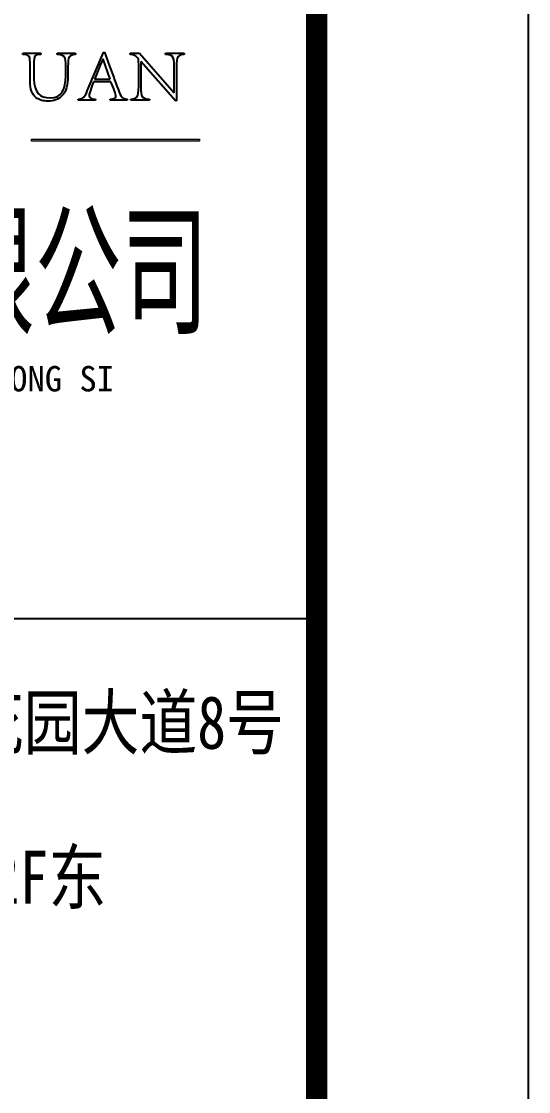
# Model space of a CAD drawing. Extents: x -266287 to 275962, y -324567 to 363765.
# Drawn here: x -76549 to -71765, y -864 to 9239 of the extents above; entities that cross this region are included whole.
import ezdxf

# ---------------------------------------------------------------- set-up
doc = ezdxf.new("R2010")
doc.units = 0
doc.header["$LTSCALE"] = 1000
doc.layers.get('0').update_dxf_attribs({"linetype": 'CONTINUOUS'})
for name, color, linetype in [('0-TK', 4, 'CONTINUOUS'), ('PUB_TITLE', 4, 'CONTINUOUS'), ('图层 1', 7, 'CONTINUOUS')]:
    doc.layers.add(name, color=color, linetype=linetype)
doc.styles.add('-黑体', font='simhei.ttf', dxfattribs={"width": 0.8})

msp = doc.modelspace()

# ---------------------------------------------------------------- hatches: boundary and pattern name
msp.add_hatch(color=256).paths.add_polyline_path([(-76452.93306, 8128.97368), (-74867.81017, 8128.97368), (-74867.81017, 8107.54519), (-76452.93306, 8107.54519)])

# ---------------------------------------------------------------- linework, layer by layer
at = {"lineweight": 0}
for p, q in [((-76452.93306, 8128.97368), (-74867.81017, 8128.97368)), ((-76452.93306, 8107.54519), (-76452.93306, 8128.97368)), ((-74867.81017, 8107.54519), (-76452.93306, 8107.54519))]:
    msp.add_line(p, q, dxfattribs=at)
for points in [[(-76536.68333, 8927.99468), (-76536.68333, 8927.99468), (-76536.68333, 8937.91655), (-76536.68333, 8937.91655)], [(-76536.68333, 8937.91655), (-76536.68333, 8937.91655), (-76366.0822, 8937.91655), (-76366.0822, 8937.91655)], [(-76468.02258, 8854.37299), (-76468.02258, 8915.28227), (-76473.67253, 8922.34472), (-76536.68333, 8927.99468)], [(-76366.0822, 8927.99468), (-76426.23357, 8926.58219), (-76431.19451, 8911.01036), (-76431.19451, 8854.37299)], [(-76366.0822, 8937.91655), (-76366.0822, 8937.91655), (-76366.0822, 8927.99468), (-76366.0822, 8927.99468)], [(-76212.46539, 8927.99468), (-76212.46539, 8927.99468), (-76212.46539, 8937.91655), (-76212.46539, 8937.91655)], [(-76212.46539, 8937.91655), (-76212.46539, 8937.91655), (-76038.35027, 8937.91655), (-76038.35027, 8937.91655)], [(-76136.01872, 8888.34163), (-76140.97966, 8911.01036), (-76162.92492, 8923.06819), (-76212.46539, 8927.99468)], [(-76038.35027, 8927.99468), (-76077.27985, 8923.75721), (-76100.63759, 8911.01036), (-76104.18604, 8889.0651)], [(-76038.35027, 8937.91655), (-76038.35027, 8937.91655), (-76038.35027, 8927.99468), (-76038.35027, 8927.99468)], [(-75927.31484, 8584.69091), (-75927.31484, 8584.69091), (-75773.69803, 8944.979), (-75773.69803, 8944.979)], [(-75773.69803, 8944.979), (-75773.69803, 8944.979), (-75765.18865, 8948.52745), (-75765.18865, 8948.52745)], [(-75765.18865, 8948.52745), (-75765.18865, 8948.52745), (-75717.78413, 8817.57937), (-75717.78413, 8817.57937)], [(-75523.17069, 8927.99468), (-75523.17069, 8927.99468), (-75523.17069, 8937.91655), (-75523.17069, 8937.91655)], [(-75523.17069, 8937.91655), (-75523.17069, 8937.91655), (-75436.11313, 8937.91655), (-75436.11313, 8937.91655)], [(-75458.78185, 8901.81195), (-75470.80524, 8915.97129), (-75485.6536, 8923.75721), (-75523.17069, 8927.99468)], [(-75442.48655, 8826.77777), (-75442.48655, 8889.78857), (-75446.035, 8886.24012), (-75458.78185, 8901.81195)], [(-75436.11313, 8937.91655), (-75436.11313, 8937.91655), (-75109.10466, 8564.15814), (-75109.10466, 8564.15814)], [(-75190.47782, 8927.99468), (-75190.47782, 8927.99468), (-75190.47782, 8937.91655), (-75190.47782, 8937.91655)], [(-75190.47782, 8937.91655), (-75190.47782, 8937.91655), (-75014.9502, 8937.91655), (-75014.9502, 8937.91655)], [(-75106.9687, 8765.90293), (-75106.9687, 8903.91346), (-75107.65772, 8922.34472), (-75190.47782, 8927.99468)], [(-75014.9502, 8927.99468), (-75055.98129, 8924.44623), (-75073.68908, 8911.01036), (-75080.06251, 8890.47759)], [(-75014.9502, 8937.91655), (-75014.9502, 8937.91655), (-75014.9502, 8927.99468), (-75014.9502, 8927.99468)], [(-76468.02258, 8675.29692), (-76468.02258, 8675.29692), (-76468.02258, 8854.37299), (-76468.02258, 8854.37299)], [(-76431.19451, 8854.37299), (-76431.19451, 8854.37299), (-76431.19451, 8697.24218), (-76431.19451, 8697.24218)], [(-76130.36877, 8760.942), (-76130.36877, 8838.11214), (-76131.05779, 8867.11984), (-76136.01872, 8888.34163)], [(-76104.18604, 8889.0651), (-76107.70004, 8867.11984), (-76111.24849, 8838.80116), (-76111.24849, 8760.942)], [(-75780.76048, 8882.69167), (-75809.07916, 8819.71533), (-75836.70883, 8752.46706), (-75859.34311, 8693.00471)], [(-75779.34799, 8882.69167), (-75779.34799, 8882.69167), (-75780.76048, 8882.69167), (-75780.76048, 8882.69167)], [(-75710.68724, 8693.00471), (-75710.68724, 8693.00471), (-75779.34799, 8882.69167), (-75779.34799, 8882.69167)], [(-75717.78413, 8817.57937), (-75685.22798, 8729.10931), (-75653.36085, 8640.60481), (-75626.45465, 8572.63308)], [(-75442.48655, 8673.16096), (-75442.48655, 8673.16096), (-75442.48655, 8826.77777), (-75442.48655, 8826.77777)], [(-75421.26476, 8861.46988), (-75421.26476, 8861.46988), (-75422.67725, 8861.46988), (-75422.67725, 8861.46988)], [(-75422.67725, 8861.46988), (-75422.67725, 8861.46988), (-75422.67725, 8673.16096), (-75422.67725, 8673.16096)], [(-75094.94532, 8489.81298), (-75094.94532, 8489.81298), (-75421.26476, 8861.46988), (-75421.26476, 8861.46988)], [(-75080.06251, 8890.47759), (-75086.43593, 8868.56678), (-75087.1594, 8832.46218), (-75087.1594, 8765.90293)], [(-76111.24849, 8726.97336), (-76111.24849, 8638.5033), (-76123.27187, 8581.14246), (-76167.16239, 8535.83946)], [(-76130.36877, 8723.42491), (-76130.36877, 8723.42491), (-76130.36877, 8760.942), (-76130.36877, 8760.942)], [(-76111.24849, 8760.942), (-76111.24849, 8760.942), (-76111.24849, 8726.97336), (-76111.24849, 8726.97336)], [(-75859.34311, 8693.00471), (-75859.34311, 8693.00471), (-75710.68724, 8693.00471), (-75710.68724, 8693.00471)], [(-75106.9687, 8564.15814), (-75106.9687, 8564.15814), (-75106.9687, 8765.90293), (-75106.9687, 8765.90293)], [(-75087.1594, 8765.90293), (-75087.1594, 8765.90293), (-75087.1594, 8489.81298), (-75087.1594, 8489.81298)], [(-76412.07423, 8521.71457), (-76448.9023, 8551.41129), (-76468.02258, 8595.30181), (-76468.02258, 8675.29692)], [(-75704.31381, 8670.33599), (-75704.31381, 8670.33599), (-75867.85249, 8670.33599), (-75867.85249, 8670.33599)], [(-75450.27247, 8541.48941), (-75444.62251, 8562.74565), (-75442.48655, 8601.67523), (-75442.48655, 8673.16096)], [(-75422.67725, 8673.16096), (-75421.95378, 8601.67523), (-75421.26476, 8562.74565), (-75416.30383, 8542.93635)], [(-76012.23644, 8504.69579), (-75962.69597, 8514.61767), (-75953.49757, 8520.95665), (-75927.31484, 8584.69091)], [(-76012.23644, 8494.77392), (-76012.23644, 8494.77392), (-76012.23644, 8504.69579), (-76012.23644, 8504.69579)], [(-75851.55719, 8494.77392), (-75851.55719, 8494.77392), (-76012.23644, 8494.77392), (-76012.23644, 8494.77392)], [(-75851.55719, 8504.69579), (-75851.55719, 8504.69579), (-75851.55719, 8494.77392), (-75851.55719, 8494.77392)], [(-75712.09972, 8494.77392), (-75712.09972, 8494.77392), (-75712.09972, 8504.69579), (-75712.09972, 8504.69579)], [(-75550.00798, 8494.77392), (-75550.00798, 8494.77392), (-75712.09972, 8494.77392), (-75712.09972, 8494.77392)], [(-75626.45465, 8572.63308), (-75605.23286, 8520.26763), (-75599.54845, 8512.48171), (-75550.00798, 8504.69579)], [(-75550.00798, 8504.69579), (-75550.00798, 8504.69579), (-75550.00798, 8494.77392), (-75550.00798, 8494.77392)], [(-75517.52073, 8504.69579), (-75475.76617, 8507.52077), (-75455.92242, 8521.71457), (-75450.27247, 8541.48941)], [(-75517.52073, 8494.77392), (-75517.52073, 8494.77392), (-75517.52073, 8504.69579), (-75517.52073, 8504.69579)], [(-75341.26965, 8494.77392), (-75341.26965, 8494.77392), (-75517.52073, 8494.77392), (-75517.52073, 8494.77392)], [(-75416.30383, 8542.93635), (-75409.9304, 8520.95665), (-75388.70861, 8508.24424), (-75341.26965, 8504.69579)], [(-75341.26965, 8504.69579), (-75341.26965, 8504.69579), (-75341.26965, 8494.77392), (-75341.26965, 8494.77392)], [(-75109.10466, 8564.15814), (-75109.10466, 8564.15814), (-75106.9687, 8564.15814), (-75106.9687, 8564.15814)], [(-75087.1594, 8489.81298), (-75087.1594, 8489.81298), (-75094.94532, 8489.81298), (-75094.94532, 8489.81298)]]:
    msp.add_open_spline(points, degree=3)
for points, knots in [([(-76431.19451, 8697.24218), (-76431.19451, 8571.94406), (-76373.86812, 8516.75363), (-76278.30117, 8516.75363), (-76169.29835, 8516.75363), (-76131.05779, 8600.26274), (-76130.36877, 8723.42491)], [11, 11, 11, 11, 12, 12, 12, 13, 13, 13, 13]), ([(-75867.85249, 8670.33599), (-75874.91494, 8656.90011), (-75910.29607, 8561.33316), (-75910.29607, 8539.38791), (-75910.29607, 8515.30669), (-75891.21024, 8511.06922), (-75851.55719, 8504.69579)], [3, 3, 3, 3, 4, 4, 4, 5, 5, 5, 5]), ([(-75712.09972, 8504.69579), (-75671.75766, 8510.34575), (-75656.90929, 8514.61767), (-75656.90929, 8531.60199), (-75656.90929, 8549.9988), (-75678.13108, 8605.22368), (-75704.31381, 8670.33599)], [0, 0, 0, 0, 1, 1, 1, 2, 2, 2, 2]), ([(-76167.16239, 8535.83946), (-76198.30605, 8504.69579), (-76247.1575, 8486.29898), (-76296.69798, 8486.29898), (-76338.48699, 8486.29898), (-76379.51807, 8495.49739), (-76412.07423, 8521.71457)], [1, 1, 1, 1, 2, 2, 2, 3, 3, 3, 3])]:
    msp.add_open_spline(points, degree=3, knots=knots)
at = {"layer": '0-TK'}
msp.add_line((-82183.49798, 3601.85321), (-73764.58828, 3601.85321), dxfattribs=at)
at = {"layer": 'PUB_TITLE'}
msp.add_lwpolyline([(-220364.58828, -62566.69496), (-71764.58828, -62566.69496), (-71764.58828, 21433.30504), (-220364.58828, 21433.30504)], close=True, dxfattribs=at)
at = {"layer": 'PUB_TITLE', "const_width": 200}
msp.add_lwpolyline([(-215364.58828, -60566.69496), (-73764.58828, -60566.69496), (-73764.58828, 19433.30504), (-215364.58828, 19433.30504)], close=True, dxfattribs=at)
at = {"layer": '图层 1', "lineweight": 0}
msp.add_line((-74867.81017, 8128.97368), (-74867.81017, 8107.54519), dxfattribs=at)

# ---------------------------------------------------------------- texts
at = {"style": '-黑体'}
for s, height, width, p in [('工程设计有限公司', 1000, 0.6, (-81332.9202, 6387.79139)), ('地址：合肥市包河区花园大道8号', 500, 0.8, (-81983.02926, 2372.53709)), ('荣信商务中心12F东', 500, 0.8, (-80384.44865, 909.65839))]:
    msp.add_text(s, height=height, dxfattribs=dict(at, width=width)).set_placement(p)
msp.add_text(' GONG CHENG SHE JI YOU XIAN GONG SI ', height=240, dxfattribs=at).set_placement((-81390.12967, 5745.99891))

doc.saveas('drawing.dxf')
